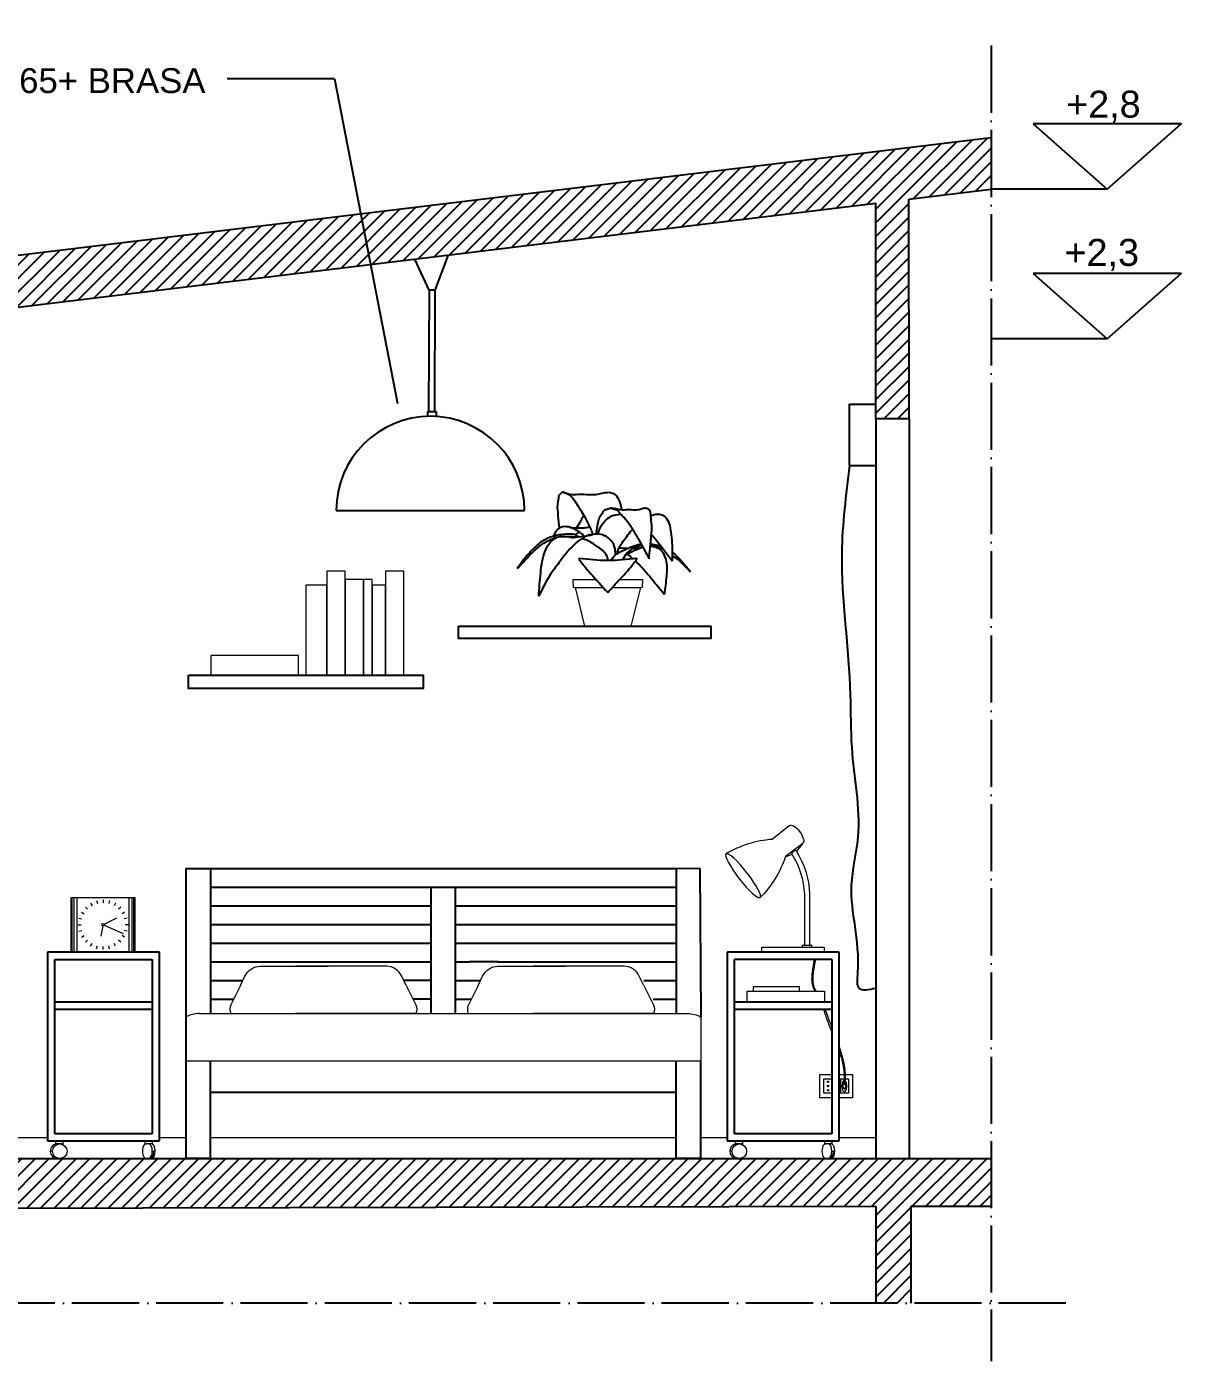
# Model space of a CAD drawing. Header units: millimetres. Extents: x 3016 to 5179, y 3293 to 5202.
# Drawn here: x 3283.5 to 3613.8, y 3787.2 to 4168.9 of the extents above; entities that cross this region are included whole.
import ezdxf

# ---------------------------------------------------------------- set-up
doc = ezdxf.new("R2010")
doc.units = ezdxf.units.MM
doc.header["$MEASUREMENT"] = 0
doc.linetypes.add('ACAD_ISO02W100', pattern=[15, 12, -3])
doc.linetypes.add('ACAD_ISO04W100', pattern=[30, 24, -3, 0, -3])
for name, color, linetype in [('A-DOOR-FULL', 4, 'Continuous'), ('A-ELEV-MBE1', 7, 'Continuous'), ('A-FURN', 6, 'Continuous'), ('A-SECT-MCUT', 7, 'Continuous'), ('A-WALL-FULL-EXTR', 100, 'Continuous'), ('CAMPITURE SEZIONE', 9, 'Continuous'), ('PROIETTATO', 60, 'Continuous'), ('QUOTE', 5, 'Continuous')]:
    doc.layers.add(name, color=color, linetype=linetype)
for name, color, linetype, lineweight in [('ARREDI', 145, 'Continuous', 0), ('Battiscopa', 2, 'ACAD_ISO02W100', 13), ('Interruttori', 92, 'Continuous', 13)]:
    doc.layers.add(name, color=color, linetype=linetype, lineweight=lineweight)
doc.layers.add('PIANTE', color=7, linetype='Continuous', true_color=0x008f00)
doc.styles.add('ARIAL', font='Arial.ttf')
doc.styles.add('underline', font='Arial.ttf')

msp = doc.modelspace()

# ---------------------------------------------------------------- hatches: boundary and pattern name
at = {"layer": 'CAMPITURE SEZIONE', "transparency": 33554687}
h = msp.add_hatch(dxfattribs=at)
h.set_pattern_fill('ANSI31', color=256, scale=22)
h.set_pattern_definition([(45, (2895.9043, 2906.6683), (-1.9445436, 1.9445436), [])])
h.paths.add_polyline_path([(3195.71, 4078.4), (3195.75, 4056.72), (3206.53, 4056.75), (3206.53, 4079.64), (3526.48, 4118.42), (3526.48, 4056.75), (3536, 4056.75), (3535.87, 4119.56), (3559.46, 4122.42), (3559.46, 4137.21), (3070.32, 4078.09), (3070.84, 3830.58), (3080.84, 3830.6), (3536.48, 3831.55), (3559.46, 3831.55), (3559.46, 3845.2), (3536.45, 3845.2), (3526.48, 3845.2), (3476.43, 3845.2), (3476.43, 3845.16), (3469.34, 3845.2), (3311.7, 3845.2), (3271.5, 3845.2), (3249, 3845.2), (3249, 3845.2), (3247.46, 3845.2), (3247.46, 3845.15), (3246.88, 3845.15), (3245.18, 3845.15), (3242.48, 3845.15), (3238.96, 3845.15), (3234.86, 3845.15), (3226.06, 3845.15), (3218.44, 3845.15), (3215.73, 3845.15), (3213.46, 3845.15), (3206.53, 3845.2), (3196.79, 3845.2), (3080.83, 3844.96), (3080.84, 4064.51)])
h = msp.add_hatch(dxfattribs=at)
h.set_pattern_fill('ANSI31', color=256, scale=22)
h.set_pattern_definition([(45, (0.9036, 0.002), (-1.9445436, 1.9445436), [])])
h.paths.add_polyline_path([(3536.48, 3831.55), (3526.48, 3831.53), (3526.48, 3803.88), (3536.48, 3803.88)])

# ---------------------------------------------------------------- linework, layer by layer
at = {"layer": 'A-DOOR-FULL', "transparency": 33554687}
msp.add_line((3526.48, 4056.75), (3526.47, 4055.22), dxfattribs=at)
at = {"layer": 'A-ELEV-MBE1', "transparency": 33554687}
msp.add_lwpolyline([(3271.5, 3845.2), (3335.46, 3845.2)], dxfattribs=at)
at = {"layer": 'A-FURN', "transparency": 33554687}
for p, q in [((3400.38, 4093.55), (3404.25, 4103.65)), ((3398.67, 4093.55), (3394.56, 4102.43)), ((3398.67, 4093.55), (3398.47, 4058.83)), ((3400.38, 4093.55), (3398.67, 4093.55)), ((3400.3, 4058.83), (3400.38, 4093.55)), ((3398.17, 4058.83), (3400.69, 4058.83)), ((3398.17, 4058.83), (3398.17, 4057.45)), ((3400.69, 4058.83), (3400.64, 4057.42)), ((3518.96, 4043.36), (3518.96, 4060.98)), ((3518.96, 4043.36), (3526.48, 4043.36)), ((3372.09, 4030.54), (3425.94, 4030.54)), ((3329.08, 3928.14), (3329.08, 3845.2)), ((3329.08, 3928.14), (3341.92, 3928.14)), ((3336.16, 3928.14), (3336.16, 3886.67)), ((3341.92, 3928.14), (3403.97, 3928.14)), ((3403.97, 3928.14), (3416.81, 3928.14)), ((3416.81, 3928.14), (3469.34, 3928.14)), ((3469.34, 3928.14), (3476.08, 3928.2)), ((3469.34, 3928.14), (3469.34, 3886.67)), ((3476.08, 3928.14), (3476.43, 3885.65)), ((3336.16, 3922.8), (3410.07, 3922.8)), ((3399.26, 3886.67), (3399.26, 3922.8)), ((3406.24, 3886.67), (3406.24, 3922.8)), ((3410.07, 3922.8), (3418.27, 3922.8)), ((3418.27, 3922.8), (3469.34, 3922.8)), ((3336.16, 3917.46), (3399.26, 3917.46)), ((3406.24, 3917.46), (3410.07, 3917.46)), ((3410.07, 3917.46), (3418.27, 3917.46)), ((3418.27, 3917.46), (3469.34, 3917.46)), ((3336.16, 3912.12), (3399.26, 3912.12)), ((3406.24, 3912.12), (3410.07, 3912.12)), ((3410.07, 3912.12), (3418.27, 3912.12)), ((3418.27, 3912.12), (3469.34, 3912.12)), ((3336.16, 3906.78), (3399.26, 3906.78)), ((3406.24, 3906.78), (3410.07, 3906.78)), ((3410.07, 3906.78), (3418.27, 3906.78)), ((3418.27, 3906.78), (3469.34, 3906.78)), ((3289.51, 3904.25), (3289.51, 3850.25)), ((3321.51, 3904.25), (3289.51, 3904.25)), ((3291.63, 3902.16), (3319.45, 3902.16)), ((3291.63, 3852.28), (3291.63, 3902.16)), ((3319.45, 3902.16), (3319.45, 3852.28)), ((3321.51, 3850.25), (3321.51, 3904.25)), ((3336.16, 3901.44), (3399.26, 3901.44)), ((3406.24, 3901.44), (3410.07, 3901.44)), ((3418.27, 3901.44), (3410.07, 3901.44)), ((3418.27, 3901.44), (3469.34, 3901.44)), ((3483.93, 3904.25), (3483.93, 3850.25)), ((3515.93, 3904.25), (3483.93, 3904.25)), ((3513.87, 3902.16), (3486.04, 3902.16)), ((3486.04, 3852.28), (3486.04, 3902.16)), ((3513.87, 3902.16), (3513.87, 3852.28)), ((3515.93, 3850.25), (3515.93, 3904.25)), ((3336.16, 3896.1), (3345.4, 3896.1)), ((3399.26, 3896.1), (3391.42, 3896.1)), ((3406.24, 3896.1), (3410.07, 3896.1)), ((3410.07, 3896.1), (3413.38, 3896.1)), ((3460.05, 3896.1), (3469.34, 3896.1)), ((3291.6, 3889.97), (3319.45, 3889.97)), ((3336.16, 3890.76), (3342.73, 3890.76)), ((3399.26, 3890.76), (3394.09, 3890.76)), ((3406.24, 3890.76), (3410.07, 3890.76)), ((3410.07, 3890.76), (3410.71, 3890.76)), ((3462.72, 3890.76), (3469.34, 3890.76)), ((3486.01, 3889.97), (3513.87, 3889.97)), ((3291.6, 3887.91), (3319.45, 3887.91)), ((3341.92, 3886.7), (3341.92, 3886.67)), ((3403.97, 3886.67), (3403.97, 3886.67)), ((3463.24, 3886.67), (3463.24, 3886.67)), ((3486.01, 3887.91), (3513.87, 3887.91)), ((3336.16, 3845.2), (3336.16, 3873.14)), ((3469.34, 3845.2), (3469.34, 3873.1)), ((3476.43, 3845.16), (3476.43, 3873.14)), ((3336.16, 3864.21), (3409.78, 3864.21)), ((3409.78, 3864.21), (3418.27, 3864.21)), ((3418.27, 3864.21), (3469.04, 3864.21)), ((3319.45, 3852.28), (3291.63, 3852.28)), ((3513.87, 3852.28), (3486.04, 3852.28)), ((3289.51, 3850.25), (3321.51, 3850.25)), ((3483.93, 3850.25), (3515.93, 3850.25)), ((3335.62, 3845.2), (3329.08, 3845.2)), ((3329.08, 3845.2), (3336.16, 3845.2)), ((3476.43, 3845.16), (3469.34, 3845.2))]:
    msp.add_line(p, q, dxfattribs=at)
at = {"layer": 'A-FURN', "linetype": 'Continuous', "transparency": 33554687}
msp.add_line((3518.96, 4060.98), (3526.48, 4060.98), dxfattribs=at)
at = {"layer": 'A-FURN', "transparency": 33554687}
for points in [[(3407.05, 3997.42), (3479.22, 3997.42), (3479.22, 3993.93), (3407.05, 3993.93)], [(3329.84, 3983.46), (3396.97, 3983.46), (3396.97, 3979.58), (3329.84, 3979.58)]]:
    msp.add_lwpolyline(points, close=True, dxfattribs=at)
msp.add_arc((3399.02, 4030.54), 26.93, 0, 180, dxfattribs=at)
msp.add_spline([(3518.96, 4043.36), (3516.7, 4018.32), (3519.15, 3977.83), (3519.54, 3962.73), (3521.28, 3937.07), (3519.44, 3923.38), (3521.21, 3898.22), (3521.6, 3893.97), (3526.48, 3893.97)], degree=3, dxfattribs=at)
at = {"layer": 'A-SECT-MCUT', "linetype": 'ByBlock', "ltscale": 11, "transparency": 33554687}
for p, q in [((3070.32, 4078.09), (3559.46, 4137.21)), ((3536, 4056.75), (3535.87, 4119.56)), ((3206.53, 4079.64), (3526.48, 4118.42)), ((3311.7, 3845.2), (3536.45, 3845.2))]:
    msp.add_line(p, q, dxfattribs=at)
at = {"layer": 'A-SECT-MCUT', "linetype": 'Continuous', "transparency": 33554687}
for p, q in [((3535.87, 4119.56), (3559.46, 4122.42)), ((3526.48, 4056.75), (3526.48, 4118.42)), ((3536.45, 3845.2), (3559.46, 3845.2)), ((3526.48, 3831.53), (3526.48, 3803.88)), ((3536.48, 3831.55), (3559.46, 3831.55)), ((3536.48, 3831.55), (3536.48, 3803.88))]:
    msp.add_line(p, q, dxfattribs=at)
at = {"layer": 'A-SECT-MCUT', "transparency": 33554687}
msp.add_line((3080.78, 3830.6), (3526.48, 3831.53), dxfattribs=at)
at = {"layer": 'A-WALL-FULL-EXTR', "linetype": 'ACAD_ISO04W100', "ltscale": 0.8, "transparency": 33554687}
for p, q in [((3559.46, 4163.49), (3559.46, 3787.2)), ((3580.78, 3803.88), (3023.54, 3803.88))]:
    msp.add_line(p, q, dxfattribs=at)
at = {"layer": 'ARREDI', "transparency": 33554687}
msp.add_line((3443.14, 3997.42), (3456.47, 3997.42), dxfattribs=at)
at = {"layer": 'Battiscopa', "linetype": 'Continuous', "transparency": 33554687}
for p, q in [((3446.44, 4010.75), (3439.78, 4010.75)), ((3439.78, 4010.75), (3439.89, 4008.59)), ((3439.89, 4008.59), (3440.43, 4008.48)), ((3440.43, 4008.48), (3448.49, 4008.48)), ((3440.43, 4008.48), (3443.14, 3997.42)), ((3451.03, 4008.48), (3459.18, 4008.48)), ((3459.83, 4010.75), (3453.12, 4010.75)), ((3456.47, 3997.42), (3459.18, 4008.48)), ((3459.18, 4008.48), (3459.72, 4008.59)), ((3459.72, 4008.59), (3459.83, 4010.75)), ((3249, 3851.23), (3289.51, 3851.23)), ((3321.51, 3851.23), (3329.08, 3851.23)), ((3336.16, 3851.23), (3469.34, 3851.23)), ((3476.43, 3851.23), (3483.93, 3851.23)), ((3515.93, 3851.23), (3526.48, 3851.23))]:
    msp.add_line(p, q, dxfattribs=at)
at = {"layer": 'Interruttori', "transparency": 33554687}
for p, q in [((3296.16, 3919.77), (3296.16, 3919.77)), ((3296.16, 3919.77), (3296.16, 3904.39)), ((3314.61, 3919.77), (3296.16, 3919.77)), ((3296.37, 3904.39), (3296.37, 3919.77)), ((3296.56, 3904.39), (3296.56, 3919.77)), ((3297.11, 3904.39), (3297.11, 3919.77)), ((3297.93, 3904.39), (3297.93, 3919.77)), ((3300.34, 3917.12), (3300.95, 3916.52)), ((3301.82, 3918.26), (3302.25, 3917.51)), ((3303.54, 3918.97), (3303.76, 3918.14)), ((3305.39, 3919.21), (3305.39, 3918.35)), ((3307.23, 3918.97), (3307.01, 3918.14)), ((3308.95, 3918.26), (3308.52, 3917.51)), ((3310.43, 3917.12), (3309.82, 3916.52)), ((3312.84, 3904.39), (3312.84, 3919.77)), ((3313.67, 3904.39), (3313.67, 3919.77)), ((3314.22, 3904.39), (3314.22, 3919.77)), ((3314.4, 3904.39), (3314.4, 3919.77)), ((3314.61, 3904.39), (3314.61, 3919.77)), ((3298.5, 3913.93), (3299.33, 3913.71)), ((3299.21, 3915.65), (3299.96, 3915.22)), ((3305.69, 3912.23), (3309.3, 3914.03)), ((3311.56, 3915.65), (3310.82, 3915.22)), ((3312.27, 3913.93), (3311.44, 3913.71)), ((3298.26, 3912.08), (3299.12, 3912.08)), ((3298.5, 3910.24), (3299.33, 3910.46)), ((3299.21, 3908.52), (3299.96, 3908.95)), ((3305.32, 3911.76), (3304.7, 3908.81)), ((3305.69, 3911.95), (3311.17, 3909.54)), ((3311.56, 3908.52), (3310.82, 3908.95)), ((3312.27, 3910.24), (3311.44, 3910.46)), ((3312.52, 3912.08), (3311.66, 3912.08)), ((3300.34, 3907.04), (3300.95, 3907.65)), ((3301.82, 3905.91), (3302.25, 3906.65)), ((3303.54, 3905.19), (3303.76, 3906.03)), ((3305.39, 3904.95), (3305.39, 3905.81)), ((3307.23, 3905.19), (3307.01, 3906.03)), ((3308.95, 3905.91), (3308.52, 3906.65)), ((3310.43, 3907.04), (3309.82, 3907.65)), ((3296.16, 3904.39), (3314.61, 3904.39)), ((3332.97, 3886.67), (3413.27, 3886.67)), ((3418.27, 3886.67), (3472.54, 3886.67)), ((3329.08, 3873.14), (3417.16, 3873.14)), ((3417.16, 3873.14), (3418.27, 3873.14)), ((3418.27, 3873.14), (3476.43, 3873.14)), ((3291.86, 3849.33), (3291.86, 3850.25)), ((3293.86, 3849.39), (3291.86, 3849.39)), ((3292.85, 3849.39), (3292.27, 3849.39)), ((3293.69, 3849.39), (3293.1, 3849.39)), ((3293.86, 3850.25), (3293.86, 3849.2)), ((3318.45, 3849.4), (3317.87, 3849.4)), ((3319.28, 3849.4), (3318.7, 3849.4)), ((3486.27, 3849.33), (3486.27, 3850.25)), ((3488.27, 3849.39), (3486.27, 3849.39)), ((3487.26, 3849.39), (3486.68, 3849.39)), ((3488.1, 3849.39), (3487.51, 3849.39)), ((3488.27, 3850.25), (3488.27, 3849.2)), ((3512.86, 3849.4), (3512.28, 3849.4)), ((3513.7, 3849.4), (3513.11, 3849.4)), ((3290.9, 3847.3), (3290.26, 3847.3)), ((3317.64, 3845.22), (3318.45, 3845.22)), ((3318.45, 3845.22), (3318.87, 3845.22)), ((3318.87, 3845.22), (3319.28, 3845.22)), ((3319.47, 3847.31), (3320.31, 3847.31)), ((3485.31, 3847.3), (3484.67, 3847.3)), ((3512.05, 3845.21), (3512.86, 3845.21)), ((3512.86, 3845.21), (3513.28, 3845.21)), ((3513.28, 3845.21), (3513.7, 3845.21)), ((3513.88, 3847.31), (3514.72, 3847.31))]:
    msp.add_line(p, q, dxfattribs=at)
at = {"layer": 'Interruttori', "linetype": 'Continuous', "transparency": 33554687}
for p, q in [((3491.42, 3893.02), (3491.42, 3894.44)), ((3491.42, 3894.44), (3504.5, 3894.44)), ((3504.5, 3894.44), (3504.5, 3893.02)), ((3489.6, 3889.97), (3489.6, 3893.02)), ((3489.6, 3893.02), (3511.79, 3893.02)), ((3511.79, 3893.02), (3511.79, 3889.97))]:
    msp.add_line(p, q, dxfattribs=at)
at = {"layer": 'Interruttori', "transparency": 33554687}
for points in [[(3369.43, 3983.46), (3374.68, 3983.46), (3374.68, 4013.2), (3369.43, 4013.2)], [(3386.14, 3983.46), (3391.39, 3983.46), (3391.39, 4013.2), (3386.14, 4013.2)], [(3363.4, 3983.46), (3369.43, 3983.46), (3369.43, 4009.14), (3363.4, 4009.14)], [(3374.68, 3983.46), (3379.93, 3983.46), (3379.93, 4010.81), (3374.68, 4010.81)], [(3379.93, 3983.46), (3382.32, 3983.46), (3382.32, 4010.81), (3379.93, 4010.81)], [(3382.32, 3983.46), (3386.14, 3983.46), (3386.14, 4009.14), (3382.32, 4009.14)], [(3336.19, 3983.46), (3361.25, 3983.46), (3361.25, 3989.03), (3336.19, 3989.03)], [(3511.68, 3904.25), (3493.84, 3904.25), (3493.84, 3905.62), (3511.68, 3905.62)], [(3317.46, 3850.26), (3319.46, 3850.26), (3319.46, 3849.4), (3317.46, 3849.4)], [(3511.87, 3850.26), (3513.87, 3850.26), (3513.87, 3849.4), (3511.87, 3849.4)]]:
    msp.add_lwpolyline(points, close=True, dxfattribs=at)
for points in [[(3502.89, 3940.27, 0.239472), (3501.64, 3940.32), (3496.78, 3936.47, 0.115909), (3483.62, 3932.35, 0.000782), (3483.62, 3932.35, 0.000782)], [(3505.79, 3936.55, -0.239472), (3505.53, 3935.31), (3500.61, 3931.55, -0.115909), (3493.37, 3919.81, -0.000782), (3493.37, 3919.81, -0.000782)], [(3502.34, 3932.46, -0.132909), (3506, 3920.79), (3506, 3906.14)], [(3503.62, 3933.28, -0.133221), (3507.52, 3920.82), (3507.52, 3906.14)], [(3344.74, 3894.67), (3345.98, 3897.35, -0.283717), (3350.34, 3900.21), (3369.79, 3900.21)], [(3392.06, 3894.67), (3390.82, 3897.35, 0.283717), (3386.46, 3900.21), (3360.41, 3900.21)], [(3412.71, 3894.67), (3413.96, 3897.34, -0.283717), (3418.32, 3900.21), (3437.76, 3900.21)], [(3460.04, 3894.67), (3458.79, 3897.34, 0.283717), (3454.43, 3900.21), (3428.38, 3900.21)], [(3344.74, 3894.67), (3341.94, 3889.2, 0.240895), (3341.94, 3886.67), (3369.79, 3886.67)], [(3392.06, 3894.67), (3394.86, 3889.2, -0.240895), (3394.86, 3886.67), (3360.41, 3886.67)], [(3412.71, 3894.67), (3409.91, 3889.19, 0.240895), (3409.91, 3886.67), (3437.76, 3886.67)], [(3460.04, 3894.67), (3462.84, 3889.19, -0.240895), (3462.84, 3886.67), (3428.38, 3886.67)], [(3332.97, 3886.67, 0.12952), (3329.08, 3885.65), (3329.08, 3873.14)], [(3472.54, 3886.67, -0.12952), (3476.43, 3885.65), (3476.43, 3873.14)]]:
    msp.add_lwpolyline(points, format="xyb", dxfattribs=at)
for points in [[(3508.18, 3905.62), (3508.18, 3906.14), (3505.33, 3906.14), (3505.33, 3905.62)], [(3291.86, 3849.39), (3292.27, 3849.39)], [(3317.44, 3849.36), (3317.44, 3849.4), (3317.87, 3849.4)], [(3486.27, 3849.39), (3486.68, 3849.39)], [(3511.86, 3849.36), (3511.86, 3849.4), (3512.28, 3849.4)]]:
    msp.add_lwpolyline(points, dxfattribs=at)
at = {"layer": 'Interruttori', "linetype": 'Continuous', "transparency": 33554687}
for points in [[(3513.87, 3862.57), (3510.41, 3862.57), (3510.41, 3869.21), (3513.87, 3869.21)], [(3515.93, 3869.21), (3519.82, 3869.21), (3519.82, 3862.57), (3515.93, 3862.57)], [(3515.93, 3867.98), (3516.31, 3867.98), (3516.31, 3863.86), (3515.93, 3863.86)]]:
    msp.add_lwpolyline(points, dxfattribs=at)
for points in [[(3511.62, 3867.98), (3513.96, 3867.98), (3513.96, 3863.86), (3511.62, 3863.86)], [(3516.31, 3867.98), (3518.65, 3867.98), (3518.65, 3863.86), (3516.31, 3863.86)]]:
    msp.add_lwpolyline(points, close=True, dxfattribs=at)
at = {"layer": 'Interruttori', "transparency": 33554687}
for centre, radius in [((3305.39, 3912.08), 0.334), ((3292.99, 3847.3), 2.09), ((3487.4, 3847.3), 2.09)]:
    msp.add_circle(centre, radius, dxfattribs=at)
at = {"layer": 'Interruttori', "linetype": 'Continuous', "transparency": 33554687}
for centre in [(3512.75, 3867.13), (3512.75, 3864.74), (3512.77, 3865.96)]:
    msp.add_circle(centre, 0.217, dxfattribs=at)
at = {"layer": 'Interruttori', "transparency": 33554687}
for centre, radius, start, end in [((3499.79, 3934.7), 6.37, 39.0824, 60.9078), ((3499.63, 3934.91), 6.37, 14.8586, 36.6839), ((3498.83, 3938.97), 7.63, 283.4819, 298.4753), ((3503.71, 3931.73), 1.55, 93.353, 151.7606), ((3498.83, 3938.97), 7.63, 309.8709, 331.3632), ((3292.35, 3847.3), 2.09, 81.2448, 278.7552), ((3486.76, 3847.3), 2.09, 81.2448, 278.7552)]:
    msp.add_arc(centre, radius, start, end, dxfattribs=at)
at = {"layer": 'Interruttori', "transparency": 33554687, "extrusion": (0, 0, -1)}
msp.add_ellipse((3488.49, 3926.08), major_axis=(-4.88, 6.27), ratio=0.175211, dxfattribs=at)
at = {"layer": 'Interruttori', "linetype": 'Continuous', "transparency": 33554687}
for major_axis, ratio, start_param, end_param in [((0, 1.61), 0.430673, 0.14552, 5.971522), ((0, -0.836), 0.507346, 3.46711, 9.002654)]:
    msp.add_ellipse((3517.45, 3865.96), major_axis=major_axis, ratio=ratio, start_param=start_param, end_param=end_param, dxfattribs=at)
at = {"layer": 'Interruttori', "transparency": 33554687}
for centre, start_param, end_param in [((3317.64, 3847.31), 0, 3.141593), ((3318.45, 3847.31), 3.141593, 6.283185), ((3319.28, 3847.31), 3.141593, 6.283185), ((3512.05, 3847.31), 0, 3.141593), ((3512.86, 3847.31), 3.141593, 6.283185), ((3513.7, 3847.31), 3.141593, 6.283185), ((3318.87, 3847.31), 3.141593, 4.712389), ((3513.28, 3847.31), 3.141593, 4.712389)]:
    msp.add_ellipse(centre, major_axis=(0, 2.09), ratio=0.488012, start_param=start_param, end_param=end_param, dxfattribs=at)
at = {"layer": 'Interruttori', "linetype": 'Continuous', "transparency": 33554687}
for points, knots in [([(3508.8, 3902.16), (3508.58, 3900.96), (3508.13, 3898.51), (3507.96, 3895.27), (3508.71, 3893.56), (3508.99, 3893.02)], [0.222892, 0.222892, 0.222892, 0.222892, 3.89994, 7.739288, 9.562733, 9.562733, 9.562733, 9.562733]), ([(3509.18, 3902.16), (3508.95, 3900.95), (3508.5, 3898.53), (3508.27, 3895.27), (3509.03, 3893.58), (3509.34, 3893.02)], [0.234823, 0.234823, 0.234823, 0.234823, 3.957134, 7.676259, 9.596846, 9.596846, 9.596846, 9.596846]), ([(3511.46, 3887.91), (3511.58, 3887.56), (3512.27, 3885.35), (3513.13, 3883.2), (3513.87, 3881.4)], [15.223829, 15.223829, 15.223829, 15.223829, 16.316779, 22.172207, 22.172207, 22.172207, 22.172207]), ([(3511.94, 3887.91), (3512.04, 3887.63), (3512.64, 3885.88), (3513.31, 3884.16), (3513.87, 3882.72)], [15.305364, 15.305364, 15.305364, 15.305364, 16.189407, 20.844413, 20.844413, 20.844413, 20.844413]), ([(3515.93, 3877.2), (3516.12, 3876.61), (3516.95, 3874.08), (3517.84, 3870.41), (3517.66, 3867.3), (3517.6, 3866.23)], [26.739722, 26.739722, 26.739722, 26.739722, 28.575784, 34.69737, 37.905057, 37.905057, 37.905057, 37.905057]), ([(3515.93, 3876.01), (3516, 3875.8), (3516.71, 3873.63), (3517.51, 3870.36), (3517.34, 3867.28), (3517.29, 3866.25)], [27.929285, 27.929285, 27.929285, 27.929285, 28.611289, 34.750092, 37.848993, 37.848993, 37.848993, 37.848993])]:
    msp.add_open_spline(points, degree=3, knots=knots, dxfattribs=at)
at = {"layer": 'PIANTE', "transparency": 33554687}
for centre, major_axis, start_param, end_param in [((3437, 4062.64), (-28.22, 28.22), 2.430084, 2.571533), ((3443.34, 4020.92), (-2.77, 2.77), -0.326084, 0.051052), ((3439.66, 4026.7), (2.73, 2.73), 3.543107, 4.000881), ((3457.84, 4074.64), (-38.86, 38.86), 2.268467, 2.316012), ((3457.39, 4029.03), (-6.56, 6.56), 2.32764, 2.574652)]:
    msp.add_ellipse(centre, major_axis=major_axis, ratio=1, start_param=start_param, end_param=end_param, dxfattribs=at)
for points, knots in [([(3445.52, 4023.65), (3445.35, 4024.16), (3444.63, 4026.29), (3442.81, 4029.46), (3440.7, 4032.68), (3439.12, 4035.05), (3437.67, 4035.38), (3436.89, 4036.02), (3436.39, 4035.36), (3435.66, 4035.02), (3435.73, 4033.96), (3435.2, 4032.37), (3435.5, 4029.69), (3435.62, 4027.22), (3435.84, 4025.75), (3435.88, 4025.49)], [0, 0, 0, 0, 35.678565, 149.469953, 238.010113, 300.824125, 320.210718, 339.597311, 353.279416, 366.961521, 390.261307, 413.561092, 480.761092, 562.678123, 579.648686, 579.648686, 579.648686, 579.648686]), ([(3436.85, 4035.79), (3437.75, 4035.5), (3439.02, 4035.08), (3441.34, 4035.17), (3443.6, 4035.18), (3446.09, 4034.99), (3448.19, 4035.51), (3449.42, 4035.69), (3450.08, 4035.79)], [0, 0, 0, 0, 61.703809, 88.103809, 152.903809, 212.903809, 251.972978, 295.768868, 295.768868, 295.768868, 295.768868]), ([(3450.08, 4035.79), (3450.7, 4035.64), (3452.15, 4035.29), (3453.22, 4033.05), (3453.58, 4031.49), (3453.76, 4030.7)], [0, 0, 0, 0, 41.011218, 94.94451, 149.672931, 149.672931, 149.672931, 149.672931]), ([(3446.5, 4023.76), (3446.53, 4024.16), (3446.62, 4025.45), (3447.1, 4027.13), (3447.41, 4028.98), (3448.35, 4029.78), (3448.76, 4030.82), (3449.72, 4030.9), (3450.59, 4031.43), (3451.44, 4030.91), (3452.49, 4030.71), (3453.32, 4029.58), (3454.73, 4028.29), (3456.38, 4026.14), (3457.71, 4023.81), (3459.54, 4020.61), (3460.7, 4018.39), (3461.56, 4016.72)], [0, 0, 0, 0, 26.508866, 85.34559, 117.989119, 145.353329, 165.99891, 184.972576, 203.946242, 229.002977, 244.18191, 273.892514, 315.47905, 373.576899, 452.192928, 493.571183, 618.653556, 618.653556, 618.653556, 618.653556]), ([(3460.59, 4031.24), (3460.26, 4031.17), (3459.53, 4031.03), (3458.24, 4030.54), (3456.79, 4030.72), (3455.17, 4030.71), (3453.63, 4030.58), (3452.04, 4031.07), (3451.02, 4031.18), (3450.51, 4031.24)], [0, 0, 0, 0, 22.126907, 49.491117, 90.291117, 116.691117, 157.491117, 191.853887, 225.795013, 225.795013, 225.795013, 225.795013]), ([(3461.56, 4016.72), (3461.68, 4017.73), (3461.88, 4019.38), (3462.03, 4021.6), (3462.28, 4023.78), (3462.43, 4026.23), (3462.07, 4028.55), (3462.07, 4030.75), (3461, 4031.1), (3460.59, 4031.24)], [0, 0, 0, 0, 67.584614, 110.934354, 147.113906, 214.35675, 269.765052, 311.679251, 338.512066, 338.512066, 338.512066, 338.512066]), ([(3442.92, 4029.07), (3442.63, 4028.6), (3441.92, 4027.46), (3441.26, 4026.29), (3440.86, 4025.6)], [0, 0, 0, 0, 36.63441, 89.325206, 89.325206, 89.325206, 89.325206]), ([(3446.93, 4023.65), (3447.03, 4024.05), (3447.36, 4025.45), (3448.65, 4027.42), (3450.83, 4029.16), (3452.51, 4029.39), (3453.33, 4029.5)], [0, 0, 0, 0, 27.36421, 95.288874, 151.930908, 206.077376, 206.077376, 206.077376, 206.077376]), ([(3462.11, 4029.07), (3462.75, 4029.28), (3464, 4029.7), (3466.09, 4029.15), (3467.28, 4027.22), (3467.81, 4024.84), (3468.22, 4021.06), (3468.19, 4018.09), (3468.18, 4016.06)], [0, 0, 0, 0, 44.253813, 86.781922, 131.424502, 186.152923, 248.966934, 383.388361, 383.388361, 383.388361, 383.388361]), ([(3441.3, 4023.11), (3441.01, 4023.27), (3439.93, 4023.88), (3437.34, 4023.79), (3434.26, 4023.32), (3430.88, 4021.87), (3428.08, 4019.34), (3425.68, 4016.55), (3424.38, 4014.66), (3423.85, 4013.9)], [0, 0, 0, 0, 21.466253, 81.657946, 164.518794, 230.069995, 322.103032, 412.302811, 474.239553, 474.239553, 474.239553, 474.239553]), ([(3423.85, 4013.9), (3424.79, 4014.9), (3426.34, 4016.55), (3428.13, 4018.56), (3429.8, 4019.88), (3431.34, 4021.22), (3433.47, 4022.25), (3435.35, 4023.05), (3437.07, 4023.13), (3438.34, 4023.09), (3439.58, 4023.17), (3440.5, 4022.88), (3441.06, 4023.07), (3441.19, 4023.11)], [0, 0, 0, 0, 91.703871, 150.258461, 178.37536, 233.10378, 284.633966, 335.489054, 366.781226, 397.981226, 419.581226, 449.677072, 458.413204, 458.413204, 458.413204, 458.413204]), ([(3451.94, 4017.78), (3451.94, 4018.6), (3451.93, 4020.3), (3450.48, 4022.41), (3448.4, 4023.74), (3445.79, 4023.86), (3443.07, 4023.26), (3440.64, 4021.23), (3438.25, 4018.91), (3436.03, 4015.81), (3432.81, 4011.79), (3431.12, 4008.26), (3430.03, 4005.99)], [0, 0, 0, 0, 53.551813, 110.800743, 161.428799, 212.056854, 280.16148, 341.125732, 419.19032, 501.282951, 593.924194, 760.374187, 760.374187, 760.374187, 760.374187]), ([(3443.03, 4023.22), (3442.68, 4023.56), (3441.87, 4024.34), (3440.15, 4025.31), (3438.09, 4026.1), (3435.85, 4025.74), (3434.7, 4024.43), (3434.41, 4023.52), (3434.28, 4023.18)], [0, 0, 0, 0, 2.690725, 6.189296, 10.886872, 14.673, 17.928764, 19.941847, 19.941847, 19.941847, 19.941847]), ([(3438.92, 4025.72), (3439.24, 4025.66), (3439.92, 4025.57), (3441.05, 4025.61), (3442.13, 4025.61), (3443.29, 4025.57), (3444.01, 4025.72), (3444.44, 4025.82)], [2.544728, 2.544728, 2.544728, 2.544728, 4.355286, 6.355286, 8.755286, 10.355286, 12.788391, 12.788391, 12.788391, 12.788391]), ([(3452.35, 4018.12), (3452.54, 4018.72), (3452.9, 4019.84), (3454.4, 4022.06), (3455.68, 4023.86), (3456.79, 4025.08), (3456.9, 4025.19)], [0, 0, 0, 0, 3.417601, 6.470469, 14.750566, 15.621491, 15.621491, 15.621491, 15.621491]), ([(3468.18, 4016.06), (3466.66, 4018.12), (3464.78, 4020.67), (3462.72, 4023.08), (3462.32, 4023.54)], [0, 0, 0, 0, 169.450878, 210.321405, 210.321405, 210.321405, 210.321405]), ([(3430.03, 4005.99), (3430.19, 4008.22), (3430.44, 4011.55), (3430.89, 4015.9), (3431.76, 4018.84), (3433, 4021.39), (3434.43, 4022.4), (3435.07, 4022.86)], [0, 0, 0, 0, 12.440257, 18.493356, 24.125407, 29.409345, 33.700998, 33.700998, 33.700998, 33.700998]), ([(3434, 4022.47), (3433.97, 4022.39), (3433.92, 4022.22), (3433.87, 4022.03), (3433.84, 4021.93)], [21.354492, 21.354492, 21.354492, 21.354492, 21.791631, 22.390734, 22.390734, 22.390734, 22.390734]), ([(3449.86, 4016.28), (3449.75, 4016.77), (3449.36, 4018.45), (3446.78, 4020.18), (3444.51, 4021.85), (3442.93, 4022.33), (3442.49, 4022.46)], [0, 0, 0, 0, 32.64668, 112.426377, 191.042406, 221.400271, 221.400271, 221.400271, 221.400271]), ([(3450.62, 4016.29), (3451.16, 4016.96), (3452.06, 4018.08), (3454.01, 4019.1), (3455.99, 4019.86), (3457.78, 4020.68), (3458.95, 4020.89), (3459.33, 4020.94)], [0, 0, 0, 0, 4.647207, 7.87211, 11.995216, 16.489657, 18.614544, 18.614544, 18.614544, 18.614544]), ([(3459.56, 4020.52), (3459.54, 4020.51), (3459.34, 4020.48), (3458.5, 4020.31), (3456.91, 4019.78), (3455.13, 4018.41), (3454.35, 4017.1), (3453.99, 4016.49)], [30.205125, 30.205125, 30.205125, 30.205125, 30.305875, 31.325679, 34.93123, 39.491932, 43.378733, 43.378733, 43.378733, 43.378733]), ([(3453.99, 4016.49), (3454.22, 4016.85), (3454.91, 4017.95), (3456.54, 4018.72), (3458.24, 4019.5), (3459.22, 4019.91), (3459.8, 4020.07)], [0, 0, 0, 0, 2.3628, 7.07979, 9.496399, 12.860073, 12.860073, 12.860073, 12.860073]), ([(3461.94, 4020.31), (3462.03, 4020.31), (3462.8, 4020.26), (3464.21, 4019.92), (3465.76, 4018.49), (3466.41, 4016.44), (3466.75, 4014.16), (3466.5, 4010.81), (3466.14, 4008.26), (3465.9, 4006.53)], [16.822362, 16.822362, 16.822362, 16.822362, 17.332145, 21.068454, 24.606815, 28.469456, 32.712097, 37.316443, 46.991152, 46.991152, 46.991152, 46.991152]), ([(3465.65, 4019.44), (3465.24, 4019.66), (3464.04, 4020.13), (3462.79, 4020.53), (3461.97, 4020.62), (3461.96, 4020.62)], [18.594986, 18.594986, 18.594986, 18.594986, 21.22799, 25.701529, 25.769666, 25.769666, 25.769666, 25.769666]), ([(3461.99, 4020.94), (3461.99, 4020.94), (3462.69, 4020.89), (3463.71, 4020.76), (3464.68, 4020.43), (3464.98, 4020.31)], [23.481225, 23.481225, 23.481225, 23.481225, 23.501076, 27.348153, 29.145321, 29.145321, 29.145321, 29.145321]), ([(3441.51, 4016.93), (3444.26, 4016.61), (3449.79, 4015.96), (3455.31, 4016.61), (3458.1, 4016.93)], [0, 0, 0, 0, 182.967538, 368.327728, 368.327728, 368.327728, 368.327728]), ([(3441.51, 4016.93), (3441.54, 4016.78), (3441.64, 4016.27), (3442.48, 4015.48), (3443.39, 4014.1), (3445.97, 4011.29), (3448.1, 4008.91), (3449.75, 4007.07)], [0, 0, 0, 0, 9.895454, 33.895454, 73.25838, 120.89702, 285.730026, 285.730026, 285.730026, 285.730026]), ([(3449.75, 4007.07), (3450.9, 4008.34), (3452.58, 4010.2), (3454.8, 4012.53), (3456.22, 4014.1), (3457.13, 4015.48), (3457.97, 4016.27), (3458.07, 4016.78), (3458.1, 4016.93)], [0, 0, 0, 0, 113.816695, 166.452804, 214.091444, 253.454371, 277.454371, 287.349824, 287.349824, 287.349824, 287.349824]), ([(3465.9, 4006.53), (3464.5, 4008.27), (3462.41, 4010.87), (3459.7, 4014.07), (3458.32, 4015.45), (3457.7, 4016.03)], [0, 0, 0, 0, 12.369317, 18.465217, 23.185921, 23.185921, 23.185921, 23.185921]), ([(3468.18, 4018.67), (3468.33, 4018.56), (3469.12, 4017.96), (3470.86, 4016.06), (3472.38, 4014.23), (3473.38, 4013.03)], [35.773848, 35.773848, 35.773848, 35.773848, 36.763498, 41.288981, 49.944615, 49.944615, 49.944615, 49.944615]), ([(3473.38, 4013.03), (3472.55, 4013.88), (3471.45, 4015.02), (3469.8, 4016.66), (3468.79, 4017.21), (3468.19, 4017.63)], [0, 0, 0, 0, 6.576473, 8.769644, 12.851332, 12.851332, 12.851332, 12.851332])]:
    msp.add_open_spline(points, degree=3, knots=knots, dxfattribs=at)
msp.add_open_spline([(3456.86, 4016.79), (3456.38, 4017.22), (3455.88, 4017.65), (3455.38, 4018.07)], degree=3, dxfattribs=at)
at = {"layer": 'PROIETTATO', "transparency": 33554687}
for p, q in [((3371.59, 4154.01), (3340.93, 4154.01)), ((3371.59, 4154.01), (3389.65, 4061.09)), ((3536, 4056.75), (3526.48, 4056.75)), ((3526.48, 4056.75), (3526.48, 3845.2)), ((3536, 4056.75), (3536, 3845.2))]:
    msp.add_line(p, q, dxfattribs=at)
at = {"layer": 'QUOTE', "lineweight": 25, "transparency": 33554687}
for p, q in [((3592.63, 4122.42), (3559.46, 4122.42)), ((3592.63, 4079.64), (3559.46, 4079.64))]:
    msp.add_line(p, q, dxfattribs=at)
at = {"layer": 'QUOTE', "transparency": 33554687}
for points in [[(3571.42, 4141.09), (3592.63, 4122.42), (3613.84, 4141.09)], [(3571.42, 4098.31), (3592.63, 4079.64), (3613.84, 4098.31)]]:
    msp.add_lwpolyline(points, close=True, dxfattribs=at)

# ---------------------------------------------------------------- texts
at = {"layer": 'A-ELEV-MBE1', "ltscale": 9, "transparency": 33554687, "insert": (3231.64, 4168.9), "char_height": 7.116, "attachment_point": 1, "style": 'ARIAL'}
msp.add_mtext_dynamic_manual_height_columns('IKEA\\PLampada 365+ BRASA\\P801.384.14', width=404.3209, gutter_width=9, heights=[0], dxfattribs=at)
at = {"layer": 'QUOTE', "transparency": 33554687, "style": 'underline'}
for s, p in [('+2,8', (3580.91, 4142.89)), ('+2,3', (3580.44, 4100.49))]:
    msp.add_text(s, height=7.72, dxfattribs=at).set_placement(p)

doc.saveas('drawing.dxf')
